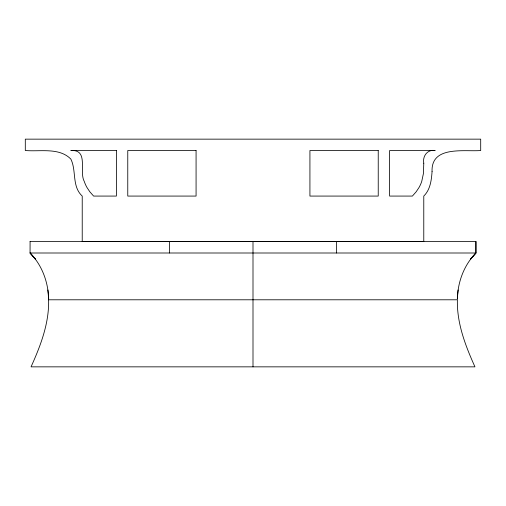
<?xml version="1.0" encoding="UTF-8"?>
<svg xmlns="http://www.w3.org/2000/svg" width="506" height="506" viewBox="0 0 506 506"><rect width="100%" height="100%" fill="white"/><g stroke="black" fill="none" stroke-linecap="round" stroke-linejoin="round"><path stroke-width="0.76" d="M457.38 298.932C457.766 282.025 463.97 265.138 475.944 253L475.944 241.47L30.056 241.47M457.31 299.027L458.12 289.976M30.088 253L35.584 259.312L30.056 253L30.088 241.47M48.69 299.027C48.19 282.095 42.08 265.163 30.056 253L475.944 253L470.416 259.312L475.912 253L475.912 241.47M47.88 289.976L48.62 298.932M336.509 241.47L336.509 253M253 241.47L253 366.85M169.491 241.47L169.491 253M423.775 163.198L423.427 173.52L421.751 181.369A34.231 34.231 0 0 1 418.974 187.581L416.147 191.812L412.39 196.075L389.62 196.075L389.62 150.535L435.16 150.535C427.494 149.118 422.402 156.133 423.775 163.198M48.614 299.792C49.221 323.315 40.556 345.743 31.049 366.85L474.951 366.85C465.444 345.743 456.779 323.315 457.386 299.792L48.614 299.792M432.061 171.534C431.46 180.187 430.315 189.693 423.775 196.075L423.775 241.615L82.225 241.615L82.225 196.075C71.669 186.366 76.634 170.743 70.84 159.074C59.24 147.265 40.221 151.819 25.3 150.51L25.3 139.15L480.7 139.15L480.7 150.535C464.147 151.813 431.004 145.443 432.061 171.534M116.38 150.535L70.84 150.535C89.075 149.295 78.822 171.502 84.249 181.369A34.231 34.231 0 0 0 87.026 187.581L89.853 191.812L93.61 196.075L116.38 196.075L116.38 150.535M196.075 150.535L127.765 150.535L127.765 196.075L196.075 196.075L196.075 150.535M378.235 150.535L309.925 150.535L309.925 196.075L378.235 196.075L378.235 150.535"/></g></svg>
